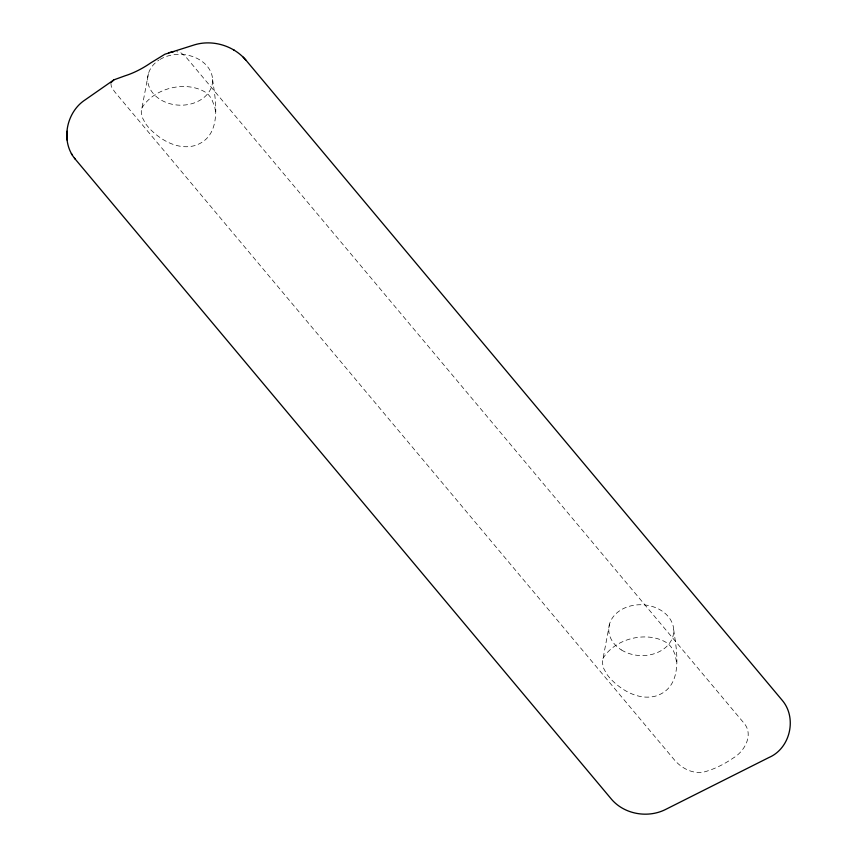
<?xml version="1.0" encoding="UTF-8"?>
<svg xmlns="http://www.w3.org/2000/svg" width="857" height="857" viewBox="0 0 857 857"><rect width="100%" height="100%" fill="white"/><g stroke="black" fill="none" stroke-linecap="round" stroke-linejoin="round"><path stroke-width="0.64" stroke-dasharray="4.29 3.21" d="M212.59 79.465C215.675 101.265 222.981 136.595 194.775 145.604C178.556 150.018 161.984 140.966 150.714 129.739A31.827 13.305 34.4 0 1 145.519 123.526M673.709 629.874C676.794 651.674 684.09 687.003 655.884 696.013C639.665 700.426 623.103 691.374 611.834 680.147A31.827 13.305 34.4 0 1 606.638 673.934L603.328 667.742L602.342 662.204L609.531 624.057M110.874 83.236L111.324 86.621L114.602 91.699L673.945 759.356C681.861 768.997 695.113 775.628 707.539 770.946A62.529 31.591 -40 0 0 733.153 758.081C744.24 751.685 753.614 735.445 744.583 723.854L185.23 56.198L180.902 52.823L176.81 51.677M148.411 73.648L141.223 111.796L142.208 117.334L145.519 123.526M141.834 108.132C153.778 87.757 186.762 79.862 206.473 92.888A31.827 26.963 -61 0 1 211.679 99.123L214.818 107.039L215.675 112.985M602.953 658.54C614.887 638.154 647.881 630.27 667.592 643.296A31.827 26.963 -61 0 1 672.799 649.531L675.134 654.652L676.794 663.393M159.884 59.497A32.502 25.421 2.8 0 1 212.182 76.241A32.502 25.421 2.8 0 1 169.097 103.472A32.502 25.421 2.8 0 1 158.824 60.161M621.389 649.927A32.502 25.421 2.8 0 0 673.441 634.18A32.502 25.421 2.8 0 0 628.909 606.413A32.502 25.421 2.8 0 0 621.389 649.927"/><path stroke-width="1.29" d="M111.131 82.497L113.895 79.851L125.143 75.77A62.529 31.591 -40 0 0 150.757 62.904L164.887 54.227L194.678 44.789C212.782 39.379 233.725 45.753 245.905 60.129L782.195 700.276C797.224 717.834 790.4 748.279 769.008 757.481L665.182 809.661C647.678 818.285 624.603 814.364 611.694 799.474L75.405 159.338C60.258 141.726 66.107 112.235 85.164 99.851L113.895 79.851M168.636 52.727L173.725 51.645M233.661 49.888L234.207 50.177M245.905 60.129L243.174 57.119M71.356 153.574L72.395 155.063M74.452 157.988L75.405 159.338M67.125 135.352L67.103 140.023L67.167 131.228L67.125 135.352"/></g></svg>
